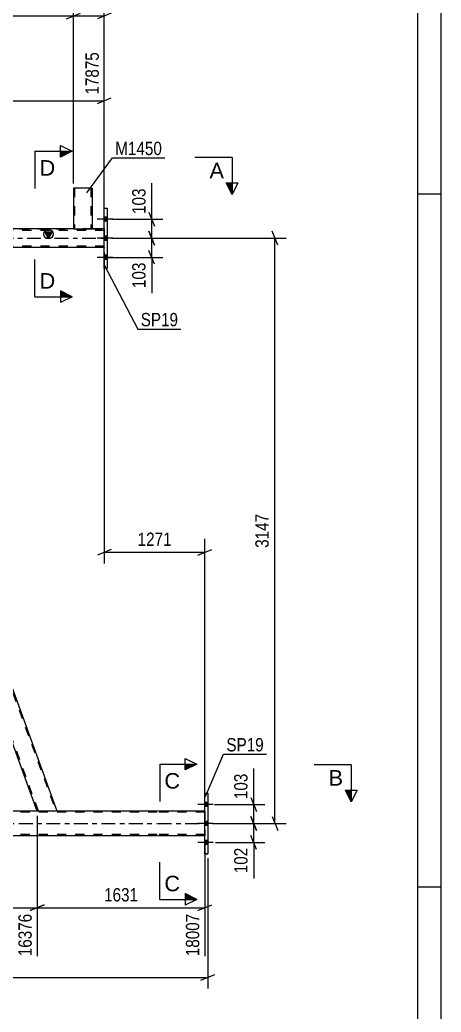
# Model space of a CAD drawing. Header units: millimetres. Extents: x 0 to 841, y 0 to 594.
# Drawn here: x 750.4 to 841, y 271.1 to 484.5 of the extents above; entities that cross this region are included whole.
import ezdxf

# ---------------------------------------------------------------- set-up
doc = ezdxf.new("R2010")
doc.units = ezdxf.units.MM
doc.linetypes.add('DXK_LINE_DOT2', pattern=[3.9198, 1.9599, -1.9599])
doc.linetypes.add('DXK_LINE_DOT3', pattern=[5.9187, 2.979, -0.9799, 0.9799, -0.9799])
doc.styles.add('Arial', font='ARIAL.TTF', dxfattribs={"height": 0.2})
doc.styles.add('Arial Narrow', font='ARIALN.TTF', dxfattribs={"height": 0.2})

# ---------------------------------------------------------------- blocks, each defined once
blk = doc.blocks.new('Unknown-318887337-1135')
at = {"color": 5, "linetype": 'Continuous'}
for p, q in [((841, 0), (841, 594)), ((836, 5), (836, 589)), ((841, 447), (836, 447)), ((841, 298), (836, 298))]:
    blk.add_line(p, q, dxfattribs=at)
blk = doc.blocks.new('Part-318887337-3601 - 3336')
at = {"color": 7, "linetype": 'DXK_LINE_DOT2'}
for p, q in [((714.26, 435.53), (710, 435.53)), ((711.55, 431.28), (710, 435.53)), ((754.38, 314.31), (710.26, 435.53)), ((714.01, 435.53), (758.13, 314.31)), ((714.41, 435.13), (714.26, 435.53)), ((758.38, 314.31), (754.12, 314.31))]:
    blk.add_line(p, q, dxfattribs=at)
at = {"color": 2, "linetype": 'Continuous'}
for p, q in [((758.38, 314.31), (714.41, 435.13)), ((754.12, 314.31), (711.55, 431.28))]:
    blk.add_line(p, q, dxfattribs=at)
blk = doc.blocks.new('Part-318887337-3520 - 3336')
at = {"color": 2, "linetype": 'Continuous'}
for p, q in [((761.89, 448.34), (761.89, 439.53)), ((765.41, 448.34), (761.89, 448.34)), ((765.41, 448.34), (765.89, 448.34)), ((765.89, 448.34), (765.89, 439.53)), ((761.89, 439.53), (765.85, 439.53)), ((765.89, 439.53), (765.85, 439.53))]:
    blk.add_line(p, q, dxfattribs=at)
at = {"color": 7, "linetype": 'DXK_LINE_DOT2'}
for p, q in [((762.13, 448.34), (762.13, 439.53)), ((765.5, 448.34), (765.58, 448.34)), ((765.58, 448.34), (765.59, 448.34)), ((765.59, 448.34), (765.63, 448.34)), ((765.63, 448.34), (765.65, 448.34)), ((765.65, 448.34), (765.65, 439.53)), ((765.63, 439.53), (765.65, 439.53))]:
    blk.add_line(p, q, dxfattribs=at)
blk = doc.blocks.new('Bolt-318887337-3567 - 3336')
at = {"linetype": 'Continuous'}
for points in [[(768.54, 442.07), (768.54, 441.19), (769.18, 441.19), (769.18, 442.07)], [(768.54, 442.07), (768.54, 441.19), (769.18, 441.19), (769.18, 442.07)], [(768.54, 442.07), (768.54, 441.19), (769.18, 441.19), (769.18, 442.07)], [(768.54, 437.97), (768.54, 437.09), (769.18, 437.09), (769.18, 437.97)], [(768.54, 437.97), (768.54, 437.09), (769.18, 437.09), (769.18, 437.97)], [(768.54, 433.87), (768.54, 432.99), (769.18, 432.99), (769.18, 433.87)], [(768.54, 433.87), (768.54, 432.99), (769.18, 432.99), (769.18, 433.87)], [(768.54, 433.87), (768.54, 432.99), (769.18, 432.99), (769.18, 433.87)]]:
    blk.add_hatch(color=1, dxfattribs=at).paths.add_polyline_path(points)
at = {"color": 1, "linetype": 'Continuous'}
for p, q in [((769.18, 442.07), (768.54, 442.07)), ((769.18, 442.07), (768.54, 442.07)), ((769.18, 442.07), (768.54, 442.07)), ((770.34, 441.63), (767.02, 441.63)), ((770.34, 441.63), (767.02, 441.63)), ((770.34, 441.63), (767.02, 441.63)), ((769.18, 441.19), (768.54, 441.19)), ((769.18, 441.19), (768.54, 441.19)), ((769.18, 441.19), (768.54, 441.19)), ((770.34, 437.53), (767.02, 437.53)), ((770.34, 437.53), (767.02, 437.53)), ((769.18, 437.97), (768.54, 437.97)), ((769.18, 437.97), (768.54, 437.97)), ((769.18, 437.09), (768.54, 437.09)), ((769.18, 437.09), (768.54, 437.09)), ((770.34, 433.43), (767.02, 433.43)), ((770.34, 433.43), (767.02, 433.43)), ((770.34, 433.43), (767.02, 433.43)), ((769.18, 433.87), (768.54, 433.87)), ((769.18, 433.87), (768.54, 433.87)), ((769.18, 433.87), (768.54, 433.87)), ((769.18, 432.99), (768.54, 432.99)), ((769.18, 432.99), (768.54, 432.99)), ((769.18, 432.99), (768.54, 432.99))]:
    blk.add_line(p, q, dxfattribs=at)
blk = doc.blocks.new('Bolt-318887337-3568 - 3336')
at = {"linetype": 'Continuous'}
for points in [[(790.16, 316.21), (790.16, 315.33), (790.8, 315.33), (790.8, 316.21)], [(790.16, 316.21), (790.16, 315.33), (790.8, 315.33), (790.8, 316.21)], [(790.16, 316.21), (790.16, 315.33), (790.8, 315.33), (790.8, 316.21)], [(790.16, 312.11), (790.16, 311.23), (790.8, 311.23), (790.8, 312.11)], [(790.16, 312.11), (790.16, 311.23), (790.8, 311.23), (790.8, 312.11)], [(790.16, 308.01), (790.16, 307.13), (790.8, 307.13), (790.8, 308.01)], [(790.16, 308.01), (790.16, 307.13), (790.8, 307.13), (790.8, 308.01)], [(790.16, 308.01), (790.16, 307.13), (790.8, 307.13), (790.8, 308.01)]]:
    blk.add_hatch(color=1, dxfattribs=at).paths.add_polyline_path(points)
at = {"color": 1, "linetype": 'Continuous'}
for p, q in [((790.8, 316.21), (790.16, 316.21)), ((790.8, 316.21), (790.16, 316.21)), ((790.8, 316.21), (790.16, 316.21)), ((791.96, 315.77), (788.64, 315.77)), ((791.96, 315.77), (788.64, 315.77)), ((791.96, 315.77), (788.64, 315.77)), ((790.8, 315.33), (790.16, 315.33)), ((790.8, 315.33), (790.16, 315.33)), ((790.8, 315.33), (790.16, 315.33)), ((791.96, 311.67), (788.64, 311.67)), ((791.96, 311.67), (788.64, 311.67)), ((790.8, 312.11), (790.16, 312.11)), ((790.8, 312.11), (790.16, 312.11)), ((790.8, 311.23), (790.16, 311.23)), ((790.8, 311.23), (790.16, 311.23)), ((791.96, 307.57), (788.64, 307.57)), ((791.96, 307.57), (788.64, 307.57)), ((791.96, 307.57), (788.64, 307.57)), ((790.8, 308.01), (790.16, 308.01)), ((790.8, 308.01), (790.16, 308.01)), ((790.8, 308.01), (790.16, 308.01)), ((790.8, 307.13), (790.16, 307.13)), ((790.8, 307.13), (790.16, 307.13)), ((790.8, 307.13), (790.16, 307.13))]:
    blk.add_line(p, q, dxfattribs=at)
blk = doc.blocks.new('Part-318887337-3691 - 3336')
at = {"color": 2, "linetype": 'Continuous'}
for p, q in [((768.54, 431.03), (768.54, 444.03)), ((768.54, 444.03), (769.18, 444.03)), ((769.18, 444.03), (769.18, 431.03)), ((769.18, 431.03), (768.54, 431.03))]:
    blk.add_line(p, q, dxfattribs=at)
blk = doc.blocks.new('Part-318887337-3621 - 3336')
at = {"color": 2, "linetype": 'Continuous'}
for p, q in [((790.16, 318.17), (790.16, 318.17)), ((790.16, 318.17), (790.8, 318.17)), ((790.16, 305.17), (790.16, 318.17)), ((790.8, 318.17), (790.8, 318.17)), ((790.8, 318.17), (790.8, 305.17)), ((790.16, 305.17), (790.16, 305.17)), ((790.16, 305.17), (790.8, 305.17)), ((790.8, 305.17), (790.8, 305.17))]:
    blk.add_line(p, q, dxfattribs=at)
at = {"color": 7, "linetype": 'DXK_LINE_DOT2'}
for p, q in [((790.16, 318.17), (790.8, 318.17)), ((790.8, 305.17), (790.16, 305.17))]:
    blk.add_line(p, q, dxfattribs=at)
blk = doc.blocks.new('Part-318887337-3631 - 3336')
at = {"color": 7, "linetype": 'DXK_LINE_DOT2'}
for p, q in [((779.94, 314.07), (99.1, 314.07)), ((790.16, 314.07), (780.04, 314.07)), ((790.16, 314.31), (790.16, 309.03)), ((779.94, 309.27), (99.1, 309.27)), ((790.16, 309.27), (780.04, 309.27))]:
    blk.add_line(p, q, dxfattribs=at)
at = {"color": 2, "linetype": 'Continuous'}
for p, q in [((779.94, 314.31), (679.73, 314.31)), ((790.16, 314.31), (780.04, 314.31)), ((779.94, 309.03), (679.73, 309.03)), ((790.16, 309.03), (780.04, 309.03))]:
    blk.add_line(p, q, dxfattribs=at)
at = {"color": 7, "linetype": 'DXK_LINE_DOT3'}
for p, q in [((99.1, 311.67), (779.94, 311.67)), ((780.04, 311.67), (790.16, 311.67))]:
    blk.add_line(p, q, dxfattribs=at)
blk = doc.blocks.new('Part-318887337-3670 - 3336')
at = {"linetype": 'Continuous'}
blk.add_hatch(color=2, dxfattribs=at).paths.add_polyline_path([(756.54, 437.53), (755.74, 438.93), (757.34, 438.93)])
at = {"color": 7, "linetype": 'DXK_LINE_DOT2'}
for p, q in [((768.54, 439.21), (53.52, 439.21)), ((178.02, 439.53), (768.54, 439.53)), ((765.89, 439.53), (761.89, 439.53)), ((768.54, 439.53), (768.54, 435.53)), ((768.54, 435.85), (53.52, 435.85))]:
    blk.add_line(p, q, dxfattribs=at)
at = {"color": 7, "linetype": 'DXK_LINE_DOT3'}
blk.add_line((53.52, 437.53), (768.54, 437.53), dxfattribs=at)
at = {"color": 2, "linetype": 'Continuous'}
for p, q in [((761.89, 439.53), (743.91, 439.53)), ((756.54, 437.53), (755.74, 438.93)), ((755.74, 438.93), (757.34, 438.93)), ((757.34, 438.93), (756.54, 437.53)), ((768.54, 439.53), (765.89, 439.53)), ((768.54, 435.53), (717.58, 435.53))]:
    blk.add_line(p, q, dxfattribs=at)
blk.add_circle((756.54, 438.43), 1, dxfattribs=at)
blk = doc.blocks.new('StraightDimension-318887337-4682 - 3336')
at = {"color": 7, "linetype": 'Continuous'}
for p, q in [((790.8, 304.17), (790.8, 276.17)), ((52.88, 278.57), (790.8, 278.57)), ((789.3, 277.97), (792.3, 279.17))]:
    blk.add_line(p, q, dxfattribs=at)
blk = doc.blocks.new('StraightDimension-318887337-15712 - 3336')
at = {"color": 7, "linetype": 'Continuous'}
for p, q in [((800.09, 317.27), (801.29, 314.27)), ((792.25, 315.77), (803.09, 315.77)), ((800.69, 311.67), (800.69, 315.77)), ((792.25, 311.67), (803.09, 311.67)), ((801.29, 310.17), (800.09, 313.17))]:
    blk.add_line(p, q, dxfattribs=at)
at = {"color": 0}
blk.add_wipeout([(799.94, 322.98), (795.74, 322.98), (795.74, 316.3), (799.94, 316.3)], dxfattribs=at)
at = {"color": 7, "linetype": 'Continuous'}
blk.add_line((800.69, 315.77), (800.69, 323.51), dxfattribs=at)
blk.add_line((800.69, 315.77), (800.69, 323.51), dxfattribs=at)
at = {"color": 3, "style": 'Arial Narrow'}
blk.add_text('103', height=2.863, rotation=90.0002, dxfattribs=at).set_placement((799.34, 316.9))
blk = doc.blocks.new('StraightDimension-318887337-3968 - 3336')
at = {"color": 7, "linetype": 'Continuous'}
for p, q in [((778.15, 443.13), (779.35, 440.13)), ((770.18, 441.63), (781.15, 441.63)), ((778.75, 437.53), (778.75, 441.63)), ((771.24, 437.53), (781.15, 437.53)), ((779.35, 436.03), (778.15, 439.03))]:
    blk.add_line(p, q, dxfattribs=at)
at = {"color": 0}
blk.add_wipeout([(778, 448.84), (773.8, 448.84), (773.8, 442.16), (778, 442.16)], dxfattribs=at)
at = {"color": 7, "linetype": 'Continuous'}
blk.add_line((778.75, 441.63), (778.75, 449.37), dxfattribs=at)
blk.add_line((778.75, 441.63), (778.75, 449.37), dxfattribs=at)
at = {"color": 3, "style": 'Arial Narrow'}
blk.add_text('103', height=2.863, rotation=90.0002, dxfattribs=at).set_placement((777.4, 442.76))
blk = doc.blocks.new('StraightDimension-318887337-3978 - 3336')
at = {"color": 7, "linetype": 'Continuous'}
for p, q in [((771.24, 437.53), (781.15, 437.53)), ((778.15, 439.03), (779.35, 436.03)), ((778.75, 433.43), (778.75, 437.53)), ((768.78, 433.43), (781.15, 433.43)), ((779.35, 431.93), (778.15, 434.93))]:
    blk.add_line(p, q, dxfattribs=at)
at = {"color": 0}
blk.add_wipeout([(778, 432.91), (773.8, 432.91), (773.8, 426.22), (778, 426.22)], dxfattribs=at)
at = {"color": 7, "linetype": 'Continuous'}
blk.add_line((778.75, 433.43), (778.75, 425.7), dxfattribs=at)
blk.add_line((778.75, 433.43), (778.75, 425.7), dxfattribs=at)
at = {"color": 3, "style": 'Arial Narrow'}
blk.add_text('103', height=2.863, rotation=90.0002, dxfattribs=at).set_placement((777.4, 426.82))
blk = doc.blocks.new('StraightDimension-318887337-4604 - 3336')
at = {"color": 7, "linetype": 'Continuous'}
for p, q in [((714.26, 436.53), (714.26, 482.07)), ((768.54, 440.53), (768.54, 477.57)), ((715.76, 467.73), (712.76, 466.53)), ((767.04, 466.53), (770.04, 467.73)), ((714.26, 467.13), (768.54, 467.13))]:
    blk.add_line(p, q, dxfattribs=at)
at = {"color": 0, "linetype": 'Continuous'}
blk.add_wipeout([(767.94, 478.17), (763.74, 478.17), (763.74, 467.83), (767.94, 467.83)], dxfattribs=at)
at = {"color": 0}
blk.add_wipeout([(745.66, 467.88), (745.66, 472.08), (737.15, 472.08), (737.15, 467.88)], dxfattribs=at)
at = {"color": 3, "linetype": 'Continuous', "style": 'Arial Narrow'}
blk.add_text('17875', height=2.863, rotation=90.0002, dxfattribs=at).set_placement((767.34, 468.43))
at = {"color": 3, "style": 'Arial Narrow'}
blk.add_text('1357', height=2.863, dxfattribs=at).set_placement((737.75, 468.48))
blk = doc.blocks.new('StraightDimension-318887337-4671 - 3336')
at = {"color": 7, "linetype": 'Continuous'}
for p, q in [((768.54, 434.53), (768.54, 367.61)), ((790.16, 315.31), (790.16, 372.86)), ((770.04, 370.61), (767.04, 369.41)), ((768.54, 370.01), (790.16, 370.01)), ((788.66, 369.41), (791.66, 370.61))]:
    blk.add_line(p, q, dxfattribs=at)
at = {"color": 0}
blk.add_wipeout([(783.61, 370.76), (783.61, 374.96), (775.1, 374.96), (775.1, 370.76)], dxfattribs=at)
at = {"color": 3, "style": 'Arial Narrow'}
blk.add_text('1271', height=2.863, dxfattribs=at).set_placement((775.7, 371.36))
blk = doc.blocks.new('StraightDimension-318887337-4734 - 3336')
at = {"color": 7, "linetype": 'Continuous'}
for p, q in [((754.12, 313.31), (754.12, 283.11)), ((790.16, 308.03), (790.16, 283.11)), ((755.62, 294.15), (752.62, 292.95)), ((754.12, 293.55), (790.16, 293.55)), ((788.66, 292.95), (791.66, 294.15))]:
    blk.add_line(p, q, dxfattribs=at)
at = {"color": 0}
blk.add_wipeout([(776.4, 294.3), (776.4, 298.5), (767.89, 298.5), (767.89, 294.3)], dxfattribs=at)
at = {"color": 0, "linetype": 'Continuous'}
blk.add_wipeout([(789.56, 292.85), (785.36, 292.85), (785.36, 282.51), (789.56, 282.51)], dxfattribs=at)
at = {"color": 3, "style": 'Arial Narrow'}
blk.add_text('1631', height=2.863, dxfattribs=at).set_placement((768.49, 294.9))
at = {"color": 3, "linetype": 'Continuous', "style": 'Arial Narrow'}
blk.add_text('18007', height=2.863, rotation=90.0002, dxfattribs=at).set_placement((788.96, 283.11))
blk = doc.blocks.new('StraightDimension-318887337-4751 - 3336')
at = {"color": 7, "linetype": 'Continuous'}
for p, q in [((675.09, 313.31), (675.09, 283.11)), ((754.12, 313.31), (754.12, 283.11)), ((676.59, 294.15), (673.59, 292.95)), ((675.09, 293.55), (754.12, 293.55)), ((752.62, 292.95), (755.62, 294.15))]:
    blk.add_line(p, q, dxfattribs=at)
at = {"color": 0}
blk.add_wipeout([(718.86, 294.3), (718.86, 298.5), (710.35, 298.5), (710.35, 294.3)], dxfattribs=at)
at = {"color": 0, "linetype": 'Continuous'}
blk.add_wipeout([(753.52, 292.85), (749.32, 292.85), (749.32, 282.51), (753.52, 282.51)], dxfattribs=at)
at = {"color": 3, "style": 'Arial Narrow'}
blk.add_text('1976', height=2.863, dxfattribs=at).set_placement((710.95, 294.9))
at = {"color": 3, "linetype": 'Continuous', "style": 'Arial Narrow'}
blk.add_text('16376', height=2.863, rotation=90.0002, dxfattribs=at).set_placement((752.92, 283.11))
blk = doc.blocks.new('StraightDimension-318887337-5080 - 3336')
at = {"color": 7, "linetype": 'Continuous'}
for p, q in [((770.18, 437.53), (807.64, 437.53)), ((805.84, 436.03), (804.64, 439.03)), ((805.24, 311.67), (805.24, 437.53)), ((791.8, 311.67), (807.64, 311.67)), ((804.64, 313.17), (805.84, 310.17))]:
    blk.add_line(p, q, dxfattribs=at)
at = {"color": 0}
blk.add_wipeout([(804.49, 378.86), (800.29, 378.86), (800.29, 370.35), (804.49, 370.35)], dxfattribs=at)
at = {"color": 3, "style": 'Arial Narrow'}
blk.add_text('3147', height=2.863, rotation=90.0002, dxfattribs=at).set_placement((803.89, 370.95))
blk = doc.blocks.new('StraightDimension-318887337-8074 - 3336')
at = {"color": 7, "linetype": 'Continuous'}
for p, q in [((768.54, 440.53), (768.54, 500.29)), ((761.89, 449.34), (761.89, 495.79)), ((760.39, 484.75), (763.39, 485.95)), ((761.89, 485.35), (768.54, 485.35)), ((770.04, 485.95), (767.04, 484.75))]:
    blk.add_line(p, q, dxfattribs=at)
at = {"color": 0}
blk.add_wipeout([(768.56, 486.1), (768.56, 490.3), (761.87, 490.3), (761.87, 486.1)], dxfattribs=at)
at = {"color": 0, "linetype": 'Continuous'}
blk.add_wipeout([(767.94, 500.89), (763.74, 500.89), (763.74, 490.55), (767.94, 490.55)], dxfattribs=at)
at = {"color": 3, "linetype": 'Continuous', "style": 'Arial Narrow'}
blk.add_text('17875', height=2.863, rotation=90.0002, dxfattribs=at).set_placement((767.34, 491.15))
at = {"color": 3, "style": 'Arial Narrow'}
blk.add_text('166', height=2.863, dxfattribs=at).set_placement((762.47, 486.7))
blk = doc.blocks.new('StraightDimension-318887337-8075 - 3336')
at = {"color": 7, "linetype": 'Continuous'}
for p, q in [((739.91, 447.65), (739.91, 495.79)), ((761.89, 449.34), (761.89, 495.79)), ((741.41, 485.95), (738.41, 484.75)), ((739.91, 485.35), (761.89, 485.35)), ((760.39, 484.75), (763.39, 485.95))]:
    blk.add_line(p, q, dxfattribs=at)
at = {"color": 0, "linetype": 'Continuous'}
blk.add_wipeout([(761.29, 496.39), (757.09, 496.39), (757.09, 486.05), (761.29, 486.05)], dxfattribs=at)
at = {"color": 0}
blk.add_wipeout([(754.24, 486.1), (754.24, 490.3), (747.56, 490.3), (747.56, 486.1)], dxfattribs=at)
at = {"color": 3, "linetype": 'Continuous', "style": 'Arial Narrow'}
blk.add_text('17709', height=2.863, rotation=90.0002, dxfattribs=at).set_placement((760.69, 486.65))
at = {"color": 3, "style": 'Arial Narrow'}
blk.add_text('549', height=2.863, dxfattribs=at).set_placement((748.16, 486.7))
blk = doc.blocks.new('StraightDimension-318887337-15713 - 3336')
at = {"color": 7, "linetype": 'Continuous'}
for p, q in [((792.25, 311.67), (803.09, 311.67)), ((800.09, 313.17), (801.29, 310.17)), ((800.69, 307.57), (800.69, 311.67)), ((792.49, 307.57), (803.09, 307.57)), ((801.29, 306.07), (800.09, 309.07))]:
    blk.add_line(p, q, dxfattribs=at)
at = {"color": 0}
blk.add_wipeout([(799.94, 307.05), (795.74, 307.05), (795.74, 300.36), (799.94, 300.36)], dxfattribs=at)
at = {"color": 7, "linetype": 'Continuous'}
blk.add_line((800.69, 307.57), (800.69, 299.84), dxfattribs=at)
blk.add_line((800.69, 307.57), (800.69, 299.84), dxfattribs=at)
at = {"color": 3, "style": 'Arial Narrow'}
blk.add_text('102', height=2.863, rotation=90.0002, dxfattribs=at).set_placement((799.34, 300.96))
blk = doc.blocks.new('SectionMark-318887337-5116 - 3336')
at = {"color": 6, "linetype": 'Continuous'}
for p in [(821.65, 324.31), (822.9, 318.81)]:
    blk.add_line(p, (821.65, 316.31), dxfattribs=at)
at = {"color": 0, "linetype": 'Continuous'}
blk.add_wipeout([(819.9, 319.81), (819.9, 323.31), (816.79, 323.31), (816.79, 319.81)], dxfattribs=at)
at = {"linetype": 'Continuous'}
blk.add_hatch(color=6, dxfattribs=at).paths.add_polyline_path([(820.4, 318.81), (821.65, 318.81), (821.65, 316.31)])
at = {"color": 6, "linetype": 'Continuous'}
for p, q in [((821.65, 324.31), (813.65, 324.31)), ((820.4, 318.81), (822.9, 318.81)), ((821.65, 316.31), (820.4, 318.81))]:
    blk.add_line(p, q, dxfattribs=at)
at = {"color": 3, "linetype": 'Continuous', "style": 'Arial'}
blk.add_text('B', height=3.34, dxfattribs=at).set_placement((816.79, 319.81))
blk = doc.blocks.new('Mark-318887337-3516 - 3336')
at = {"color": 0}
blk.add_wipeout([(780.94, 455.43), (780.94, 458.43), (770.89, 458.43), (770.89, 455.43)], dxfattribs=at)
blk.add_wipeout([(780.94, 455.43), (780.94, 458.43), (770.89, 458.43), (770.89, 455.43)], dxfattribs=at)
at = {"color": 30, "linetype": 'Continuous'}
for p, q in [((764.79, 447.33), (770.29, 454.83)), ((770.29, 454.83), (781.54, 454.83))]:
    blk.add_line(p, q, dxfattribs=at)
at = {"color": 3, "style": 'Arial Narrow'}
blk.add_text('M1450', height=2.863, dxfattribs=at).set_placement((770.89, 455.43))
blk = doc.blocks.new('Mark-318887337-3617 - 3336')
at = {"color": 0}
blk.add_wipeout([(802.84, 327.17), (802.84, 330.17), (794.8, 330.17), (794.8, 327.17)], dxfattribs=at)
blk.add_wipeout([(802.84, 327.17), (802.84, 330.17), (794.8, 330.17), (794.8, 327.17)], dxfattribs=at)
at = {"color": 30, "linetype": 'Continuous'}
for p, q in [((790.28, 317.47), (794.2, 326.57)), ((794.2, 326.57), (803.44, 326.57))]:
    blk.add_line(p, q, dxfattribs=at)
at = {"color": 3, "style": 'Arial Narrow'}
blk.add_text('SP19', height=2.863, dxfattribs=at).set_placement((794.8, 327.17))
blk = doc.blocks.new('Mark-318887337-3687 - 3336')
at = {"color": 0}
blk.add_wipeout([(784.41, 418.61), (784.41, 421.61), (776.37, 421.61), (776.37, 418.61)], dxfattribs=at)
blk.add_wipeout([(784.41, 418.61), (784.41, 421.61), (776.37, 421.61), (776.37, 418.61)], dxfattribs=at)
at = {"color": 30, "linetype": 'Continuous'}
for p, q in [((768.54, 431.83), (775.77, 418.01)), ((775.77, 418.01), (785.01, 418.01))]:
    blk.add_line(p, q, dxfattribs=at)
at = {"color": 3, "style": 'Arial Narrow'}
blk.add_text('SP19', height=2.863, dxfattribs=at).set_placement((776.37, 418.61))
blk = doc.blocks.new('SectionMark-318887337-5112 - 3336')
at = {"linetype": 'Continuous'}
for points in [[(785.96, 323.17), (785.96, 324.42), (788.46, 324.42)], [(785.96, 295.33), (785.96, 296.58), (788.46, 295.33)]]:
    blk.add_hatch(color=6, dxfattribs=at).paths.add_polyline_path(points)
at = {"color": 6, "linetype": 'Continuous'}
for p, q in [((780.46, 324.42), (788.46, 324.42)), ((785.96, 323.17), (785.96, 325.67)), ((785.96, 325.67), (788.46, 324.42)), ((788.46, 324.42), (785.96, 323.17)), ((780.46, 295.33), (788.46, 295.33)), ((788.46, 295.33), (785.96, 296.58)), ((785.96, 296.58), (785.96, 294.08)), ((788.46, 295.33), (785.96, 294.08))]:
    blk.add_line(p, q, dxfattribs=at)
at = {"color": 0, "linetype": 'Continuous'}
for points in [[(784.83, 319.17), (784.83, 322.67), (781.46, 322.67), (781.46, 319.17)], [(784.83, 297.08), (784.83, 300.58), (781.46, 300.58), (781.46, 297.08)]]:
    blk.add_wipeout(points, dxfattribs=at)
at = {"color": 6, "linetype": 'Continuous'}
for p, q in [((780.46, 324.42), (780.46, 316.42)), ((780.46, 295.33), (780.46, 303.33))]:
    blk.add_line(p, q, dxfattribs=at)
at = {"color": 3, "linetype": 'Continuous', "style": 'Arial'}
for p in [(781.46, 319.17), (781.46, 297.08)]:
    blk.add_text('C', height=3.34, dxfattribs=at).set_placement(p)
blk = doc.blocks.new('SectionMark-318887337-5108 - 3336')
at = {"linetype": 'Continuous'}
for points in [[(759.11, 455), (759.11, 456.25), (761.61, 456.25)], [(759.11, 424.95), (759.11, 426.2), (761.61, 424.95)]]:
    blk.add_hatch(color=6, dxfattribs=at).paths.add_polyline_path(points)
at = {"color": 6, "linetype": 'Continuous'}
for p, q in [((759.11, 455), (759.11, 457.5)), ((759.11, 457.5), (761.61, 456.25)), ((753.61, 456.25), (761.61, 456.25)), ((761.61, 456.25), (759.11, 455)), ((753.61, 424.95), (761.61, 424.95)), ((761.61, 424.95), (759.11, 426.2)), ((759.11, 426.2), (759.11, 423.7)), ((761.61, 424.95), (759.11, 423.7))]:
    blk.add_line(p, q, dxfattribs=at)
at = {"color": 0, "linetype": 'Continuous'}
for points in [[(757.98, 451), (757.98, 454.5), (754.61, 454.5), (754.61, 451)], [(757.98, 426.7), (757.98, 430.2), (754.61, 430.2), (754.61, 426.7)]]:
    blk.add_wipeout(points, dxfattribs=at)
at = {"color": 6, "linetype": 'Continuous'}
for p, q in [((753.61, 456.25), (753.61, 448.25)), ((753.61, 424.95), (753.61, 432.95))]:
    blk.add_line(p, q, dxfattribs=at)
at = {"color": 3, "linetype": 'Continuous', "style": 'Arial'}
for p in [(754.61, 451), (754.61, 426.7)]:
    blk.add_text('D', height=3.34, dxfattribs=at).set_placement(p)
blk = doc.blocks.new('SectionMark-318887337-5110 - 3336')
at = {"color": 6, "linetype": 'Continuous'}
for p in [(796.03, 454.93), (797.28, 449.43)]:
    blk.add_line(p, (796.03, 446.93), dxfattribs=at)
at = {"color": 0, "linetype": 'Continuous'}
blk.add_wipeout([(794.28, 450.43), (794.28, 453.93), (791.17, 453.93), (791.17, 450.43)], dxfattribs=at)
at = {"linetype": 'Continuous'}
blk.add_hatch(color=6, dxfattribs=at).paths.add_polyline_path([(794.78, 449.43), (796.03, 449.43), (796.03, 446.93)])
at = {"color": 6, "linetype": 'Continuous'}
for p, q in [((796.03, 454.93), (788.03, 454.93)), ((794.78, 449.43), (797.28, 449.43)), ((796.03, 446.93), (794.78, 449.43))]:
    blk.add_line(p, q, dxfattribs=at)
at = {"color": 3, "linetype": 'Continuous', "style": 'Arial'}
blk.add_text('A', height=3.34, dxfattribs=at).set_placement((791.17, 450.43))

msp = doc.modelspace()

# ---------------------------------------------------------------- block references
for name in ['Unknown-318887337-1135', 'Part-318887337-3520 - 3336', 'Part-318887337-3691 - 3336', 'Bolt-318887337-3567 - 3336', 'Part-318887337-3670 - 3336', 'Part-318887337-3601 - 3336', 'Part-318887337-3621 - 3336', 'Bolt-318887337-3568 - 3336', 'Part-318887337-3631 - 3336']:
    msp.add_blockref(name, (0, 0))

# ---------------------------------------------------------------- next in the draw order: block references
for name in ['StraightDimension-318887337-3968 - 3336', 'StraightDimension-318887337-4682 - 3336']:
    msp.add_blockref(name, (0, 0))

# ---------------------------------------------------------------- next in the draw order: block references
for name in ['StraightDimension-318887337-3978 - 3336', 'StraightDimension-318887337-15712 - 3336']:
    msp.add_blockref(name, (0, 0))

# ---------------------------------------------------------------- next in the draw order: block references
for name in ['StraightDimension-318887337-4604 - 3336', 'StraightDimension-318887337-4671 - 3336', 'StraightDimension-318887337-4734 - 3336']:
    msp.add_blockref(name, (0, 0))

# ---------------------------------------------------------------- next in the draw order: block references
for name in ['StraightDimension-318887337-8074 - 3336', 'StraightDimension-318887337-5080 - 3336', 'StraightDimension-318887337-4751 - 3336']:
    msp.add_blockref(name, (0, 0))

# ---------------------------------------------------------------- next in the draw order: block references
for name in ['StraightDimension-318887337-8075 - 3336', 'Mark-318887337-3516 - 3336', 'Mark-318887337-3687 - 3336', 'SectionMark-318887337-5116 - 3336', 'StraightDimension-318887337-15713 - 3336']:
    msp.add_blockref(name, (0, 0))

# ---------------------------------------------------------------- next in the draw order: block references
for name in ['SectionMark-318887337-5108 - 3336', 'Mark-318887337-3617 - 3336', 'SectionMark-318887337-5112 - 3336']:
    msp.add_blockref(name, (0, 0))

# ---------------------------------------------------------------- next in the draw order: block references
msp.add_blockref('SectionMark-318887337-5110 - 3336', (0, 0))

doc.saveas('drawing.dxf')
